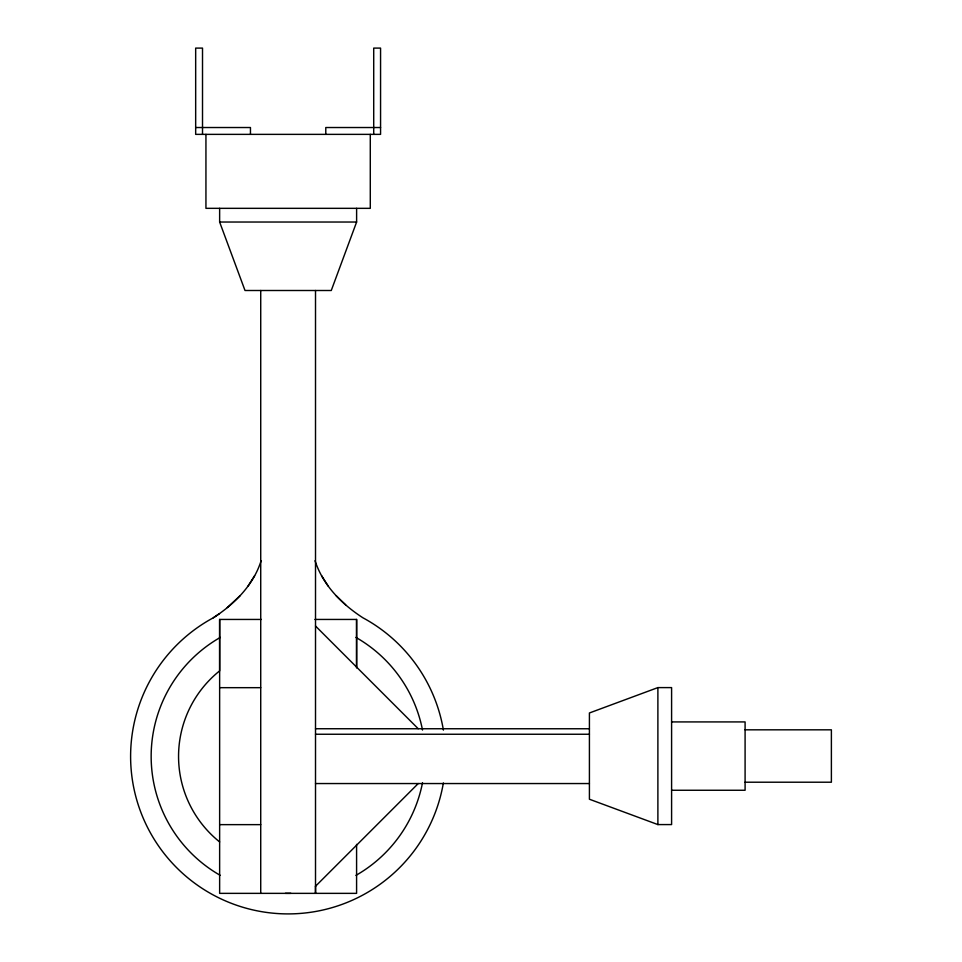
<?xml version="1.0" encoding="UTF-8"?>
<svg xmlns="http://www.w3.org/2000/svg" width="962" height="962" viewBox="0 0 962 962"><rect width="100%" height="100%" fill="white"/><g stroke="black" fill="none" stroke-linecap="round" stroke-linejoin="round"><path stroke-width="1.44" d="M261.315 619.444L219.637 619.444L219.637 670.875A109.572 109.572 0 0 0 219.637 841.93M315.512 885.942L315.512 893.361L315.512 290.5M356.589 667.929L356.589 619.444L314.911 619.444M356.613 208.333L356.613 222.03L331.265 290.5L245.009 290.5L219.637 222.03L219.637 208.333M443.362 782.972A157.503 157.503 0 0 1 196.236 884.331A157.503 157.503 0 0 1 213.348 617.772C231.577 605.964 248.076 590.355 257.371 570.43A87.47 87.47 0 0 0 261.111 560.798M254.617 575.745L248.1 586.002M240.067 595.731L227.309 607.587M315.512 886.267L418.229 783.549M213.348 617.772L219.456 613.624M657.888 687.602L589.417 712.974L589.417 799.23L657.888 824.578L671.596 824.578L671.596 687.602L657.888 687.602L657.888 824.578M195.671 127.525L250.457 127.525L250.457 134.367M380.567 127.525L325.781 127.525L325.781 134.367M219.637 222.03L356.613 222.03M219.637 687.674L260.726 687.674M671.596 721.921L745.093 721.921L745.093 790.259L671.596 790.259M315.512 728.739L589.417 728.763M745.093 729.821L831.384 729.821L831.384 782.214L745.093 782.214M315.512 734.246L589.417 734.246M315.512 783.549L589.417 783.549M219.637 824.638L260.726 824.638M315.031 560.726A87.506 87.506 0 0 0 318.867 570.43C328.15 590.355 344.649 605.964 362.878 617.772A157.503 157.503 0 0 1 443.41 730.122M345.719 604.942L336.171 595.731M315.512 626.021L418.229 728.739M328.138 586.002L321.621 575.745M373.713 134.367L373.713 48.1L380.567 48.1L380.567 134.367L195.671 134.367L195.671 48.1L202.513 48.1L202.513 134.367M370.286 134.367L370.286 208.333L205.94 208.333L205.94 134.367M356.589 619.444L356.589 667.363M356.589 844.383L356.589 893.361L219.637 893.361L219.637 619.444M260.726 290.5L260.726 893.361M422.51 782.755A136.953 136.953 0 0 1 355.916 875.396M290.849 893.325A136.953 136.953 0 0 1 285.377 893.325M220.31 875.396A136.953 136.953 0 0 1 220.31 637.409M355.916 637.409A136.953 136.953 0 0 1 422.51 730.05"/></g></svg>
